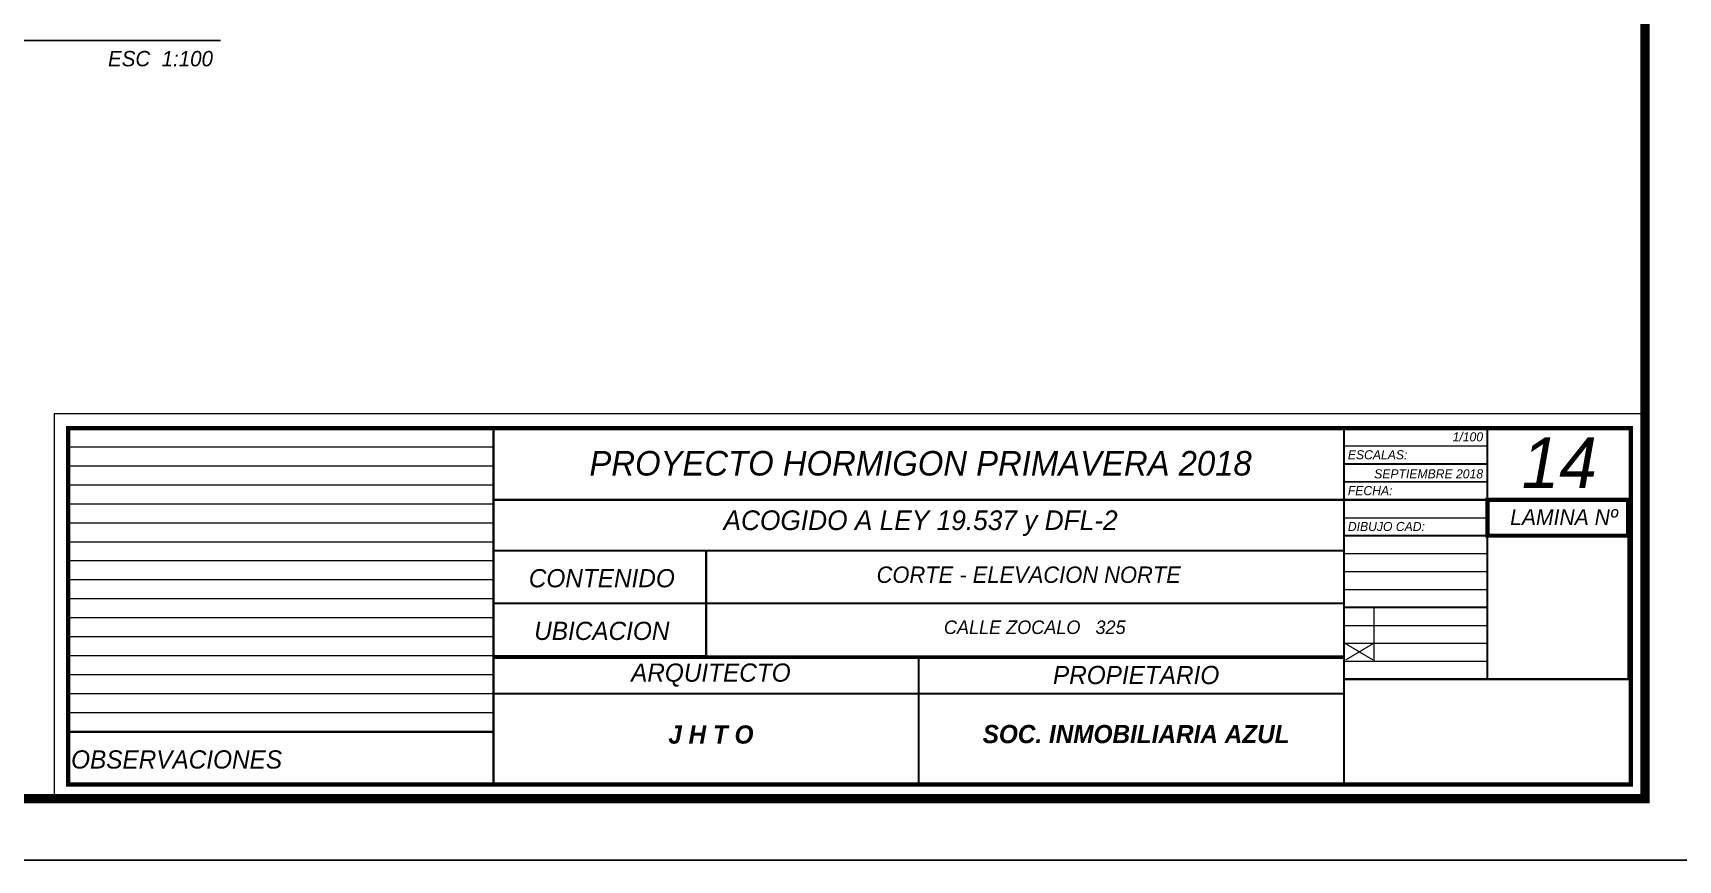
# Model space of a CAD drawing. Header units: millimetres. Extents: x 1217 to 2428, y 234 to 644.
# Drawn here: x 2071.26 to 2098.06, y 357.9 to 371.38 of the extents above; entities that cross this region are included whole.
import ezdxf

# ---------------------------------------------------------------- set-up
doc = ezdxf.new("R2010")
doc.units = ezdxf.units.MM
doc.layers.get('0').update_dxf_attribs({"lineweight": 5})
doc.layers.add('0.1', color=251, linetype='Continuous')
doc.styles.get("Standard").update_dxf_attribs({"font": 'arial.ttf'})

msp = doc.modelspace()

# ---------------------------------------------------------------- linework, layer by layer
for p, q in [((2078.76371, 364.93984), (2071.83597, 364.93984)), ((2078.76371, 362.56613), (2078.76371, 364.93984)), ((2078.76371, 364.93984), (2094.95596, 364.93984)), ((2094.95596, 363.18726), (2094.95596, 364.93984)), ((2094.95596, 364.93984), (2097.29274, 364.93984)), ((2097.29274, 360.85048), (2097.29274, 364.93984)), ((2078.76371, 364.63064), (2071.83597, 364.63064)), ((2078.76371, 364.32144), (2071.83597, 364.32144)), ((2078.76371, 364.28178), (2078.76371, 360.85048)), ((2092.61919, 364.35565), (2094.95596, 364.35565)), ((2078.76371, 364.01224), (2071.83597, 364.01224)), ((2092.61919, 364.06355), (2094.95596, 364.06355)), ((2078.76371, 363.70304), (2071.83597, 363.70304)), ((2092.61919, 363.77145), (2094.95596, 363.77145)), ((2094.95596, 363.77145), (2097.29274, 363.77145)), ((2092.61919, 363.47935), (2094.95596, 363.47935)), ((2078.76371, 363.39385), (2071.83597, 363.39385)), ((2092.61919, 363.18726), (2094.95596, 363.18726)), ((2094.95596, 360.85048), (2094.95596, 363.18726)), ((2094.95596, 363.18726), (2097.29274, 363.18726)), ((2078.76371, 363.08465), (2071.83597, 363.08465)), ((2078.76371, 362.77545), (2071.83597, 362.77545)), ((2092.61919, 362.89516), (2094.95596, 362.89516)), ((2078.76371, 362.46625), (2071.83597, 362.46625)), ((2078.76371, 362.46625), (2071.83597, 362.46625)), ((2078.76371, 360.85048), (2078.76371, 362.56613)), ((2078.76371, 362.56613), (2078.76371, 359.13483)), ((2092.61919, 362.60306), (2094.95596, 362.60306)), ((2097.29274, 359.13483), (2097.29274, 362.56613)), ((2078.76371, 362.15705), (2071.83597, 362.15705)), ((2092.61919, 362.31097), (2094.95596, 362.31097)), ((2078.76371, 361.84785), (2071.83597, 361.84785)), ((2092.61919, 362.01887), (2094.95596, 362.01887)), ((2093.11029, 361.14258), (2093.11029, 362.01887)), ((2092.61919, 361.72677), (2094.95596, 361.72677)), ((2078.76371, 361.53865), (2071.83597, 361.53865)), ((2092.61919, 361.43467), (2094.95596, 361.43467)), ((2078.76371, 361.22945), (2071.83597, 361.22945)), ((2081.74636, 361.22945), (2078.76371, 361.22945)), ((2081.74636, 361.22945), (2092.61919, 361.22945)), ((2092.61919, 361.14258), (2094.95596, 361.14258)), ((2078.76371, 360.92025), (2071.83597, 360.92025)), ((2078.76371, 360.61105), (2071.83597, 360.61105)), ((2092.61919, 360.61378), (2085.69145, 360.61378)), ((2078.76371, 360.30185), (2071.83597, 360.30185)), ((2078.76371, 359.99265), (2071.83597, 359.99265)), ((2078.76371, 359.99265), (2071.83597, 359.99265)), ((2078.76371, 359.13483), (2097.29274, 359.13483)), ((2092.61919, 359.13483), (2078.76371, 359.13483))]:
    msp.add_line(p, q)
for points in [[(2071.60436, 358.90321), (2097.52436, 358.90321), (2097.52436, 365.17145), (2071.60436, 365.17145)], [(2092.61919, 364.06355), (2094.95596, 364.06355), (2094.95596, 364.64774), (2092.61919, 364.64774)], [(2092.61919, 363.47935), (2094.95596, 363.47935), (2094.95596, 364.06355), (2092.61919, 364.06355)]]:
    msp.add_lwpolyline(points, close=True)
for points, const_width in [([(2071.83597, 359.13483), (2097.29274, 359.13483), (2097.29274, 364.93984), (2071.83597, 364.93984)], 0.06863), ([(2078.76371, 359.13483), (2071.83597, 359.13483), (2071.83597, 364.93984), (2078.76371, 364.93984)], 0.03431), ([(2071.83597, 359.99265), (2078.76371, 359.99265), (2078.76371, 364.93984), (2071.83597, 364.93984)], 0.03431), ([(2078.76371, 363.77145), (2092.61919, 363.77145), (2092.61919, 364.93984), (2078.76371, 364.93984)], 0.03431), ([(2092.61919, 364.35565), (2094.95596, 364.35565), (2094.95596, 364.93984), (2092.61919, 364.93984)], 0.03431), ([(2092.61919, 363.77145), (2094.95596, 363.77145), (2094.95596, 364.35565), (2092.61919, 364.35565)], 0.03431), ([(2094.95596, 363.18726), (2097.24939, 363.18726), (2097.24939, 363.77145), (2094.95596, 363.77145)], 0.06863), ([(2092.61919, 362.01887), (2094.95596, 362.01887), (2094.95596, 363.18726), (2092.61919, 363.18726)], 0.03431), ([(2094.95596, 360.85048), (2097.24939, 360.85048), (2097.24939, 363.18726), (2094.95596, 363.18726)], 0.03431), ([(2078.76371, 362.08728), (2082.22758, 362.08728), (2082.22758, 362.9451), (2078.76371, 362.9451)], 0.03431), ([(2078.76371, 361.22945), (2082.22758, 361.22945), (2082.22758, 362.9451), (2078.76371, 362.9451)], 0.03431), ([(2078.76371, 361.22945), (2082.22758, 361.22945), (2082.22758, 362.08728), (2078.76371, 362.08728)], 0.03431), ([(2092.61919, 360.85048), (2097.29274, 360.85048), (2097.29274, 359.13483), (2092.61919, 359.13483)], 0.03431), ([(2092.61919, 359.13483), (2097.29274, 359.13483), (2097.29274, 360.85048), (2092.61919, 360.85048)], 0.03431), ([(2078.76371, 359.13483), (2092.61919, 359.13483), (2092.61919, 360.61378), (2078.76371, 360.61378)], 0.03431), ([(2071.83597, 359.13483), (2078.76371, 359.13483), (2078.76371, 359.99265), (2071.83597, 359.99265)], 0.03431)]:
    msp.add_lwpolyline(points, close=True, dxfattribs=dict(const_width=const_width))
for points, const_width in [([(2094.95596, 363.18726), (2094.95596, 364.93984), (2092.61919, 364.93984), (2092.61919, 363.18726)], 0.03431), ([(2082.22758, 362.9451), (2092.61919, 362.9451)], 0.03431), ([(2082.22758, 362.08728), (2092.61919, 362.08728)], 0.03431), ([(2092.61919, 362.02351), (2092.61919, 360.85512)], 0.03431), ([(2092.64684, 361.16366), (2093.09076, 361.42769)], 0.02), ([(2093.09076, 361.16366), (2092.64684, 361.42769)], 0.02), ([(2092.61919, 361.19798), (2078.76371, 361.19798)], 0.03431), ([(2085.69145, 360.61378), (2085.69145, 361.19798)], 0.03431), ([(2085.69145, 359.13483), (2085.69145, 360.61378)], 0.03431)]:
    msp.add_lwpolyline(points, dxfattribs=dict(const_width=const_width))
at = {"layer": '0.1', "ltscale": 3}
msp.add_lwpolyline([(2038.52436, 357.90321), (2038.52436, 447.90321), (2098.52436, 447.90321), (2098.52436, 357.90321), (2038.52436, 357.90321)], dxfattribs=at)
at = {"layer": '0.1', "ltscale": 3, "const_width": 0.15}
msp.add_lwpolyline([(2039.52436, 358.90321), (2039.52436, 446.90321), (2097.52436, 446.90321), (2097.52436, 358.90321)], close=True, dxfattribs=at)
at = {"layer": '0.1', "ltscale": 3, "elevation": 0}
msp.add_lwpolyline([(2055.4878, 371.25525), (2074.31677, 371.25525)], dxfattribs=at)

# ---------------------------------------------------------------- texts
for s, insert, char_height, width, attachment_point in [('{\\fCentury Gothic|b0|i1|c0|p34;ESC  1:100}', (2073.33894, 370.95664, 0), 0.25, 16.0948265, 5), ('{\\fCentury Gothic|b0|i1|c0|p34;\\C252;1/100}', (2094.88491, 364.79675), 0.1482323, 1.1738935, 6), ('{\\fCentury Gothic|b0|i1|c0|p34;14}', (2096.12573, 364.37541), 0.8235127, 6.7062148, 5), ('{\\fCentury Gothic|b0|i1|c0|p34;PROYECTO HORMIGON PRIMAVERA 2018}', (2085.72114, 364.36456), 0.4, 16.0948265, 5), ('{\\fCentury Gothic|b0|i1|c0|p34;\\C0;ESCALAS:}', (2092.68193, 364.50465), 0.1482323, 3.6150046, 4), ('{\\fCentury Gothic|b0|i1|c0|p34;\\C252;SEPTIEMBRE 2018}', (2094.88491, 364.19367), 0.1482323, 1.7872521, 6), ('{\\fCentury Gothic|b0|i1|c0|p34;\\C0;FECHA:}', (2092.68193, 363.92046), 0.1482323, 3.6150046, 4), ('{\\fCentury Gothic|b0|i1|c0|p34;ACOGIDO A LEY 19.537 y DFL-2}', (2085.72114, 363.39099), 0.32, 16.0948265, 5), ('{\\fCentury Gothic|b0|i1|c0|p34;LAMINA Nº}', (2096.20154, 363.49001), 0.2573477, 2.0956921, 5), ('{\\fCentury Gothic|b0|i1|c0|p34;\\C256;DIBUJO CAD:}', (2092.68193, 363.33626), 0.1482323, 3.6150046, 4), ('{\\fCentury Gothic|b0|i1|c0|p34;\\C252;CONTENIDO}', (2080.52834, 362.49303), 0.2964646, 7.2300091, 5), ('{\\fCentury Gothic|b0|i1|c0|p34;\\C252;CORTE - ELEVACION NORTE}', (2089.96084, 362.68572), 0.2668181, 14.8817848, 3), ('{\\fCentury Gothic|b0|i1|c0|p34;\\C252;UBICACION}', (2080.52834, 361.63521), 0.2964646, 7.2300091, 5), ('{\\fCentury Gothic|b0|i1|c0|p34;\\C252;  CALLE ZOCALO   325}', (2089.06123, 361.80603), 0.22, 14.8817848, 3), ('{\\fCentury Gothic|b0|i1|c0|p34;ARQUITECTO}', (2082.30477, 360.91653), 0.2964646, 7.2300091, 5), ('{\\fCentury Gothic|b0|i1|c0|p34;PROPIETARIO}', (2089.2325, 360.91653), 0.2964646, 7.2300091, 5), ('{\\fCentury Gothic|b1|i1|c0|p34;J H T O}', (2082.30477, 359.94666), 0.2964646, 7.2300091, 5), ('{\\fCentury Gothic|b1|i1|c0|p34;SOC. INMOBILIARIA AZUL}', (2089.2325, 359.95452), 0.2964646, 7.2300091, 5), ('{\\fCentury Gothic|b0|i1|c0|p34;\\C252;OBSERVACIONES}', (2073.6006, 359.54058), 0.2964646, 7.2300091, 5)]:
    msp.add_mtext(s, dxfattribs=dict(insert=insert, char_height=char_height, width=width, attachment_point=attachment_point))
at = {"ltscale": 0.004, "insert": (2090.63586, 364.47293), "char_height": 0.0014476, "width": 0.0491809, "attachment_point": 7}
msp.add_mtext('{\\fVerdana|b0|i0|c0|p34;PAVIMEN TO HORMIGON}', dxfattribs=at)

doc.saveas('drawing.dxf')
